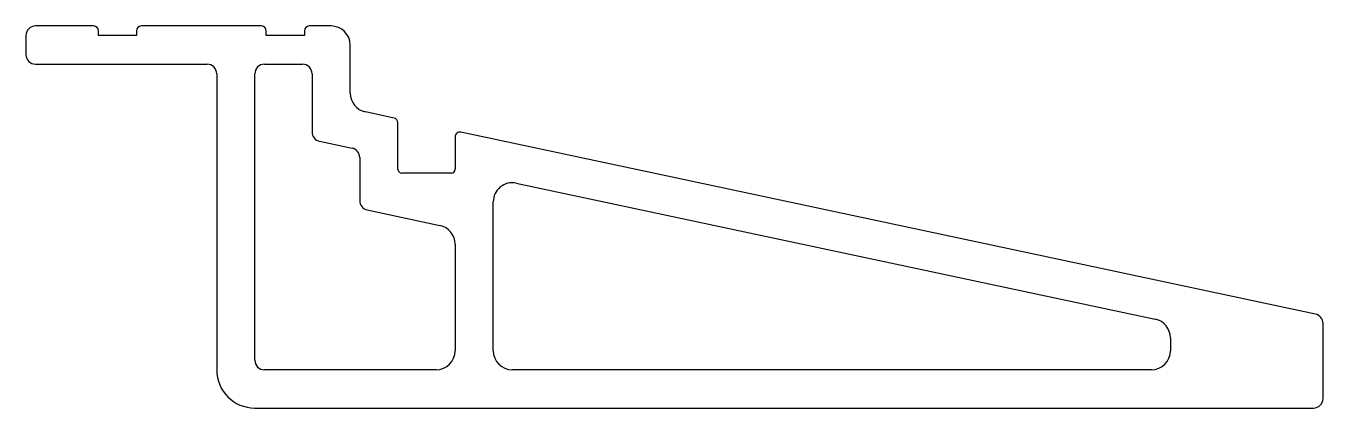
# Model space of a CAD drawing. Extents: x 2.5 to 70.5, y 1.5 to 21.5.
import ezdxf

# ---------------------------------------------------------------- set-up
doc = ezdxf.new("R2010")
doc.units = 0
doc.layers.get('0').update_dxf_attribs({"linetype": 'CONTINUOUS'})

msp = doc.modelspace()

# ---------------------------------------------------------------- linework, layer by layer
for p, q in [((6.035, 21.467), (2.985, 21.467)), ((6.285, 20.967), (6.285, 21.217)), ((8.285, 21.217), (8.285, 20.967)), ((14.835, 21.467), (8.535, 21.467)), ((15.085, 20.967), (15.085, 21.217)), ((17.085, 21.217), (17.085, 20.967)), ((18.485, 21.467), (17.335, 21.467)), ((2.485, 20.967), (2.485, 19.967)), ((8.285, 20.967), (6.285, 20.967)), ((17.085, 20.967), (15.085, 20.967)), ((19.485, 17.946), (19.485, 20.467)), ((2.985, 19.467), (11.985, 19.467)), ((14.985, 19.467), (16.985, 19.467)), ((12.485, 18.967), (12.485, 3.467)), ((14.485, 3.967), (14.485, 18.967)), ((17.485, 18.967), (17.485, 15.922)), ((21.787, 16.647), (20.28, 16.968)), ((21.985, 13.963), (21.985, 16.403)), ((24.985, 15.659), (24.985, 13.967)), ((70.089, 6.38), (25.287, 15.903)), ((17.883, 15.433), (19.588, 15.07)), ((19.985, 14.581), (19.985, 12.324)), ((24.786, 13.767), (22.186, 13.767)), ((28.193, 13.241), (61.692, 6.121)), ((26.985, 4.467), (26.985, 12.258)), ((20.381, 11.834), (24.191, 11.025)), ((24.985, 10.046), (24.985, 4.467)), ((70.485, 1.967), (70.485, 5.891)), ((62.485, 5.142), (62.485, 4.467)), ((23.985, 3.467), (14.985, 3.467)), ((61.485, 3.467), (27.985, 3.467)), ((14.485, 1.467), (69.985, 1.467))]:
    msp.add_line(p, q)
for centre, radius, start, end in [((2.985, 20.967), 0.5, 90, 180), ((6.035, 21.217), 0.25, 0, 90), ((8.535, 21.217), 0.25, 90, 180), ((14.835, 21.217), 0.25, 0, 90), ((17.335, 21.217), 0.25, 90, 180), ((18.485, 20.467), 1, 0, 90), ((2.985, 19.967), 0.5, 180, 270), ((11.985, 18.967), 0.5, 360, 90), ((14.985, 18.967), 0.5, 90, 180), ((16.985, 18.967), 0.5, 360, 90), ((20.485, 17.946), 1, 180, 258.15384), ((21.735, 16.403), 0.25, 0, 77.99965), ((17.985, 15.922), 0.5, 180, 258.15421), ((25.235, 15.659), 0.25, 78, 180), ((19.485, 14.581), 0.5, 0, 78.15421), ((22.185, 13.967), 0.2, 181.2661, 270.31652), ((24.785, 13.967), 0.2, 270.31652, 0), ((27.985, 12.263), 1, 78, 180.2981), ((20.485, 12.324), 0.5, 180, 258.00001), ((23.985, 10.046), 1, 360, 78.15404), ((61.485, 5.142), 1, 0, 78.08135), ((69.985, 5.891), 0.5, 0, 78), ((23.985, 4.467), 1, 270, 0), ((27.985, 4.467), 1, 180, 270), ((61.485, 4.467), 1, 270, 0), ((14.485, 3.467), 2, 180, 270), ((14.985, 3.967), 0.5, 180, 270), ((69.985, 1.967), 0.5, 270, 0)]:
    msp.add_arc(centre, radius, start, end)

doc.saveas('drawing.dxf')
